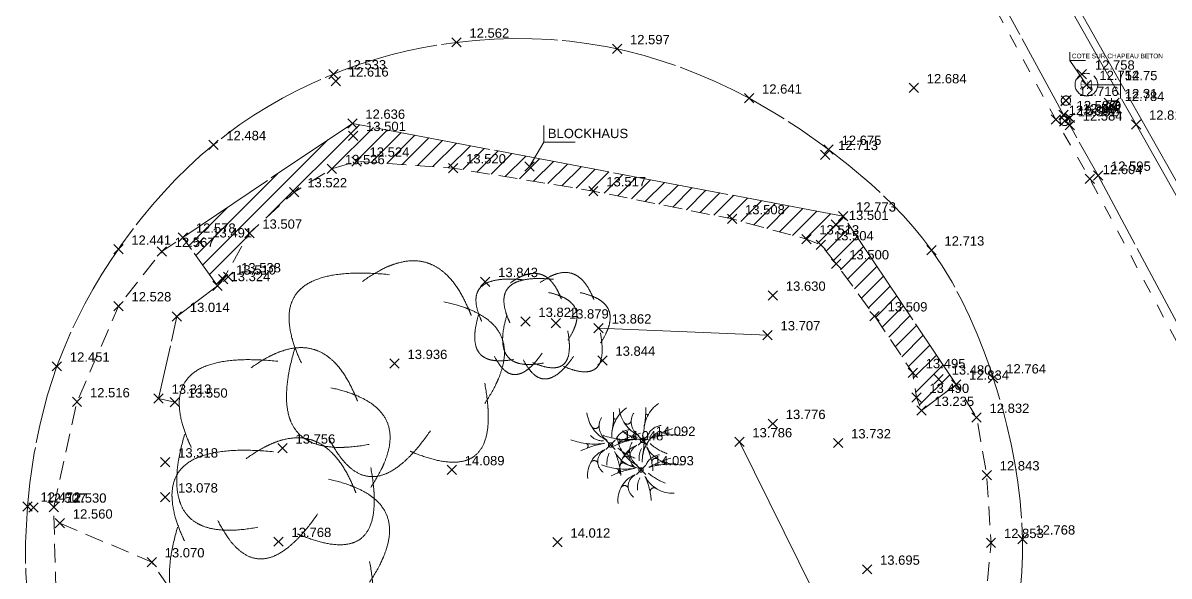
# Model space of a CAD drawing. Header units: metres. Extents: x 1224602 to 1224842, y 7187490 to 7187733.
# Drawn here: x 1224792.39 to 1224816.99, y 7187702.01 to 7187713.89 of the extents above; entities that cross this region are included whole.
import ezdxf
from ezdxf.enums import TextEntityAlignment as Align

# ---------------------------------------------------------------- set-up
doc = ezdxf.new("R2010")
doc.units = ezdxf.units.M
doc.header["$PDMODE"] = 3
doc.header["$PDSIZE"] = 0.1
for name, pattern in [('LL_0822', [2.5, 2.5, 0]), ('LL_0829', [0.6, 0.3, -0.3]), ('RL_1105', [2.5, 2.5, 0]), ('SL_1146', [2.5, 2.5, 0]), ('Socle_Continu', [2.5, 2.5, 0]), ('TL_1182', [0.6, 0.4, -0.2])]:
    doc.linetypes.add(name, pattern=pattern)
for name, color, linetype, lineweight in [('BATIH_SCS', 201, 'Socle_Continu', 13), ('BATIM_SCI', 201, 'Socle_Continu', 13), ('CLOTU_SCS', 212, 'Socle_Continu', 13), ('EAUPO_SCS', 140, 'Socle_Continu', 13), ('ELECT_SCS', 1, 'Socle_Continu', 13), ('JARDI_PSS', 82, 'Socle_Continu', 13), ('JARDI_SCS', 82, 'Socle_Continu', 13), ('SIGTA_SCI', 7, 'Socle_Continu', 13), ('SIGTO_SCI', 255, 'Socle_Continu', 13), ('VOIRI_SCS', 7, 'Socle_Continu', 13)]:
    doc.layers.add(name, color=color, linetype=linetype, lineweight=lineweight)
for name, color, linetype, lineweight, true_color in [('BATIM_SCS', 7, 'Socle_Continu', 13, 0xdf7fff), ('EAUUS_PSI', 7, 'Socle_Continu', 13, 0x7f3f00), ('EAUUS_SCI', 7, 'Socle_Continu', 13, 0x7f3f00), ('EAUUS_SCS', 7, 'Socle_Continu', 13, 0x7f3f00)]:
    doc.layers.add(name, color=color, linetype=linetype, lineweight=lineweight, true_color=true_color)
doc.styles.add('Reseaux', font='arial.ttf')
doc.styles.get("Standard").update_dxf_attribs({"font": 'arial.ttf'})
doc.styles.add('Style_1', font='WINGDNG2.TTF')
doc.linetypes.add('TL_1183', pattern='A,0.5,-0.05,["ù",Style_1,S=0.254,R=180,X=0,Y=0.254],0,["ù",Style_1,S=0.254,R=0,X=-0.1,Y=-0.254]', length=0.55)

# ---------------------------------------------------------------- blocks, each defined once
blk = doc.blocks.new('YP_1521')
at = {"layer": 'SIGTO_SCI', "color": 7, "linetype": 'Socle_Continu'}
blk.add_point((0, 0), dxfattribs=at)
at = {"layer": 'SIGTA_SCI', "linetype": 'Socle_Continu'}
blk.add_attdef('ALT', (0.278, 0.099), '', height=0.2, dxfattribs=at)
at = {"layer": 'SIGTA_SCI', "linetype": 'Socle_Continu', "flags": 9}
blk.add_attdef('CALQUE_ALT', (1.69, -1.18), '', height=0.2, dxfattribs=at)
at = {"layer": 'SIGTO_SCI', "linetype": 'Socle_Continu', "flags": 9}
for tag, p in [('ID', (1.69, 0.105)), ('NATURE', (1.69, -0.216)), ('FAMILLE', (1.69, -0.538)), ('CALQUE', (1.69, -0.859)), ('PCRS', (1.69, -1.823))]:
    blk.add_attdef(tag, p, '', height=0.2, dxfattribs=at)
blk = doc.blocks.new('TP_1203')
at = {"layer": 'JARDI_SCS', "linetype": 'Socle_Continu'}
for points in [[(0.3171, 0.1998, 0.007667), (0.3097, 0.2185, 0.026874), (0.2793, 0.282, 0.047786), (0.2363, 0.3458, 0.023985), (0.2196, 0.3641, 0.040407), (0.1879, 0.391, 0.05708), (0.1498, 0.4122, 0.021505), (0.1343, 0.4178, 0.075257), (0.0789, 0.4262, 0.004647), (0.0754, 0.4262, 0.067031), (0.0113, 0.4161, 0.025669), (-0.025, 0.4032, 0.024468), (-0.0582, 0.3875, 0.036292), (-0.1329, 0.3405)], [(-0.0204, 0.3686, 0.026081), (-0.1467, 0.3752, 0.000498), (-0.1491, 0.3752, 0.000061), (-0.1493, 0.3752, 0.039737), (-0.2542, 0.3668, 0.05935), (-0.3324, 0.3448, 0.002412), (-0.3355, 0.3435, 0.092506), (-0.393, 0.3053, 0.000753), (-0.3933, 0.305, 0.098491), (-0.4244, 0.2585, 0.011844), (-0.4269, 0.2521, 0.083514), (-0.4371, 0.1912, 0.009601), (-0.437, 0.184, 0.062383), (-0.4234, 0.101, 0.027233), (-0.3998, 0.0339, 0.012932), (-0.386, 0.003)], [(0.3734, -0.1657, 0.034341), (0.42, -0.0853, 0.016386), (0.4306, -0.0619, 0.033024), (0.4472, -0.0128, 0.065516), (0.4552, 0.0476, 0.004498), (0.4551, 0.0518, 0.088708), (0.4437, 0.1085, 0.001985), (0.4432, 0.1097, 0.087204), (0.4129, 0.1572, 0.010127), (0.4065, 0.1639, 0.060799), (0.3628, 0.1981, 0.037701), (0.3113, 0.2242, 0.012492), (0.2934, 0.231, 0.034867), (0.2046, 0.2561)], [(-0.4141, 0.0593, 0.030688), (-0.4401, -0.0515, 0.042762), (-0.4476, -0.1391, 0.002681), (-0.4475, -0.1447, 0.068057), (-0.4366, -0.2203, 0.027564), (-0.4302, -0.2384, 0.0661), (-0.4071, -0.2783, 0.02929), (-0.3949, -0.292, 0.071575), (-0.3592, -0.3187, 0.024959), (-0.3395, -0.3281, 0.055555), (-0.2929, -0.3415, 0.042997), (-0.2266, -0.3473, 0.011964), (-0.2081, -0.3468, 0.03671), (-0.1048, -0.3345)], [(0.064, -0.3627, 0.004702), (0.0762, -0.3679, 0.029397), (0.1549, -0.3952, 0.053456), (0.231, -0.4084, 0.017025), (0.2434, -0.4088, 0.067312), (0.292, -0.4022, 0.029038), (0.3048, -0.3978, 0.085197), (0.3382, -0.3767, 0.008842), (0.3415, -0.3736, 0.097758), (0.3694, -0.3319, 0.000163), (0.3695, -0.3318, 0.072483), (0.3857, -0.2677, 0.026786), (0.3883, -0.2187, 0.018833), (0.387, -0.1842, 0.02958), (0.3734, -0.0814)], [(-0.2735, -0.3064, 0.039486), (-0.23, -0.3798, 0.04359), (-0.1978, -0.4182, 0.016585), (-0.1839, -0.4312, 0.081902), (-0.1391, -0.4591, 0.006579), (-0.1351, -0.4607, 0.089308), (-0.0921, -0.4684, 0.016983), (-0.0837, -0.4681, 0.078527), (-0.037, -0.4569, 0.013117), (-0.0296, -0.4536, 0.063228), (0.0271, -0.4171, 0.02257), (0.0606, -0.3865, 0.018838), (0.0864, -0.3587, 0.027877), (0.1484, -0.2782)]]:
    blk.add_lwpolyline(points, format="xyb", dxfattribs=at)
at = {"layer": 'JARDI_SCS', "linetype": 'Socle_Continu', "flags": 9}
for tag, p in [('ID', (0.8891, 0.2461)), ('NATURE', (0.8891, -0.0752)), ('FAMILLE', (0.8891, -0.3964)), ('CALQUE', (0.8891, -0.7177)), ('PCRS', (0.8891, -1.039))]:
    blk.add_attdef(tag, p, '', height=0.2, dxfattribs=at)
blk = doc.blocks.new('CP_0162')
at = {"layer": 'EAUUS_SCS', "linetype": 'Socle_Continu', "const_width": 0.025, "flags": 128}
for points in [[(-0.063, -0.111), (-0.174, -0.111, -0.405328), (-0.241, -0.045), (-0.241, 0.067, -0.999132), (-0.063, 0.067), (-0.063, 0.022), (-0.218, 0.022)], [(0.048, 0.155), (0.048, -0.034, 0.410802), (0.125, -0.111), (0.225, -0.111), (0.225, 0.155)]]:
    blk.add_lwpolyline(points, format="xyb", dxfattribs=at)
at = {"layer": 'EAUUS_SCS', "linetype": 'Socle_Continu'}
blk.add_circle((0, 0), 0.5, dxfattribs=at)
at = {"layer": 'EAUUS_SCS', "linetype": 'Socle_Continu', "flags": 9}
for tag, p in [('ID', (0.918, 0.522)), ('NATURE', (0.918, 0.2)), ('FAMILLE', (0.918, -0.121)), ('CALQUE', (0.918, -0.442)), ('PCRS', (0.918, -0.763))]:
    blk.add_attdef(tag, p, '', height=0.2, dxfattribs=at)
blk = doc.blocks.new('AP_0001')
at = {"layer": 'EAUPO_SCS', "linetype": 'Socle_Continu'}
blk.add_line((0.113, 0.113), (-0.113, -0.113), dxfattribs=at)
blk.add_circle((0, 0), 0.1, dxfattribs=at)
at = {"layer": 'EAUPO_SCS', "linetype": 'Socle_Continu', "flags": 9}
for tag, p in [('ID', (0.809, 0.507)), ('NATURE', (0.809, 0.186)), ('FAMILLE', (0.809, -0.135)), ('CALQUE', (0.809, -0.456)), ('PCRS', (0.809, -0.778))]:
    blk.add_attdef(tag, p, '', height=0.2, dxfattribs=at)
blk = doc.blocks.new('FP_0404')
at = {"layer": 'ELECT_SCS', "linetype": 'Socle_Continu'}
h = blk.add_hatch(color=91, dxfattribs=at)
edge = h.paths.add_edge_path()
edge.add_ellipse((0.264, 0.162), major_axis=(-0.0287, 0.0287), ratio=1, start_angle=-135, end_angle=45, ccw=False)
edge.add_ellipse((0.264, 0.162), major_axis=(-0.0287, 0.0287), ratio=1, start_angle=45, end_angle=225, ccw=False)
h = blk.add_hatch(color=91, dxfattribs=at)
edge = h.paths.add_edge_path()
edge.add_ellipse((0.264, -0.163), major_axis=(-0.0287, 0.0287), ratio=1, start_angle=-135, end_angle=45, ccw=False)
edge.add_ellipse((0.264, -0.163), major_axis=(-0.0287, 0.0287), ratio=1, start_angle=45, end_angle=225, ccw=False)
at = {"layer": 'ELECT_SCS', "color": 193, "linetype": 'Socle_Continu'}
for p, q in [((-0.325, 0.325), (-0.203, 0.203)), ((0, 0.203), (0, 0.325)), ((0.203, 0.203), (0.325, 0.325)), ((-0.203, 0), (-0.325, 0)), ((-0.203, -0.203), (-0.325, -0.325)), ((0, -0.203), (0, -0.325)), ((0.203, 0), (0.325, 0)), ((0.325, -0.325), (0.203, -0.203))]:
    blk.add_line(p, q, dxfattribs=at)
at = {"layer": 'ELECT_SCS', "color": 91, "linetype": 'Socle_Continu', "flags": 128}
blk.add_lwpolyline([(-0.203, -0.203), (0.203, -0.203), (0.203, 0.203), (-0.203, 0.203)], close=True, dxfattribs=at)
at = {"layer": 'ELECT_SCS', "linetype": 'Socle_Continu', "flags": 128}
blk.add_lwpolyline([(-0.119, -0.115), (-0.014, 0.066), (0.015, 0.019), (0.115, 0.117), (0.012, -0.071), (-0.016, -0.017), (-0.119, -0.115)], dxfattribs=at)
at = {"layer": 'ELECT_SCS', "color": 91, "linetype": 'Socle_Continu'}
for points in [[(0.305, 0.162, 0.098491), (0.302, 0.178, 0.098491), (0.293, 0.191, 0.098491), (0.28, 0.2, 0.098491), (0.264, 0.203, 0.098491), (0.249, 0.2, 0.098491), (0.235, 0.191, 0.098491), (0.227, 0.178, 0.098491), (0.223, 0.162, 0.098491)], [(0.223, 0.162, 0.098491), (0.227, 0.147, 0.098491), (0.235, 0.134, 0.098491), (0.249, 0.125, 0.098491), (0.264, 0.122, 0.098491), (0.28, 0.125, 0.098491), (0.293, 0.134, 0.098491), (0.302, 0.147, 0.098491), (0.305, 0.162, 0.098491)], [(0.305, -0.163, 0.081301), (0.347, -0.095, 0.098491), (0.366, 0, 0.098491), (0.347, 0.095, 0.081301), (0.305, 0.162, 0.098491)], [(0.305, -0.163, 0.098491), (0.302, -0.147, 0.098491), (0.293, -0.134, 0.098491), (0.28, -0.125, 0.098491), (0.264, -0.122, 0.098491), (0.249, -0.125, 0.098491), (0.235, -0.134, 0.098491), (0.227, -0.147, 0.098491), (0.223, -0.163, 0.098491)], [(0.223, -0.163, 0.098491), (0.227, -0.178, 0.098491), (0.235, -0.191, 0.098491), (0.249, -0.2, 0.098491), (0.264, -0.203, 0.098491), (0.28, -0.2, 0.098491), (0.293, -0.191, 0.098491), (0.302, -0.178, 0.098491), (0.305, -0.163, 0.098491)]]:
    blk.add_lwpolyline(points, format="xyb", dxfattribs=at)
at = {"layer": 'ELECT_SCS', "linetype": 'Socle_Continu', "flags": 9}
for tag, p in [('ID', (0.868, 0.47)), ('NATURE', (0.868, 0.148)), ('FAMILLE', (0.868, -0.173)), ('CALQUE', (0.868, -0.494)), ('PCRS', (0.868, -0.815))]:
    blk.add_attdef(tag, p, '', height=0.2, dxfattribs=at)
blk = doc.blocks.new('TP_2779')
at = {"layer": 'JARDI_PSS', "linetype": 'Socle_Continu', "extrusion": (0, 0, -1), "flags": 128}
for points in [[(-0.025, 0.165, 0.247838), (-0.34, 0.797)], [(0.086, 0.103, 0.25131), (0.508, 0.689)], [(-0.064, 0.707, 0.064603), (-0.029, 0.294)], [(-0.113, 0.12, 0.255827), (-0.398, 0.325)], [(0.122, 0.036, 0.13192), (0.851, 0.112)], [(0.637, -0.128, 0.079746), (0.149, 0.028)], [(0.523, 0.029, 0.690122), (0.513, -0.072)], [(0.153, 0.089, 0.230233), (0.433, 0.205)], [(-0.172, 0.054, 0.115458), (-0.86, 0.103)], [(-0.083, -0.138, 0.100919), (-0.22, -0.653)], [(0.43, -0.381, 0.592918), (0.275, -0.382)], [(-0.198, -0.478, 0.662456), (-0.326, -0.398)]]:
    blk.add_lwpolyline(points, format="xyb", dxfattribs=at)
at = {"layer": 'JARDI_PSS', "linetype": 'Socle_Continu', "flags": 128}
for points in [[(-0.193, 0.587, 0.422349), (-0.073, 0.099)], [(0.065, 0.588, 0.596812), (0.127, 0.562)], [(-0.401, 0.391, 0.742335), (-0.245, 0.432)], [(0.643, 0.254, 0.050999), (0.167, 0.058)], [(0.509, 0.211, 0.61769), (0.536, 0.12)], [(-0.122, -0.101, 0.339495), (-0.491, -0.719)], [(-0.122, -0.106, 0.565905), (-0.157, -0.586)], [(-0.028, -0.173, 0.132446), (-0.077, -0.435)], [(0.091, -0.146, 0.285538), (0.709, -0.502)], [(0.158, -0.066, 0.093629), (0.527, -0.284)]]:
    blk.add_lwpolyline(points, format="xyb", dxfattribs=at)
at = {"layer": 'JARDI_PSS', "linetype": 'Socle_Continu'}
blk.add_circle((0, 0), 0.0469, dxfattribs=at)
at = {"layer": 'JARDI_PSS', "linetype": 'Socle_Continu', "flags": 9}
for tag, p in [('ID', (1.31, 0.499)), ('NATURE', (1.31, 0.178)), ('FAMILLE', (1.31, -0.143)), ('CALQUE', (1.31, -0.465)), ('PCRS', (1.31, -0.786))]:
    blk.add_attdef(tag, p, '', height=0.2, dxfattribs=at)
blk = doc.blocks.new('*U41')
at = {"layer": 'BATIM_SCI', "linetype": 'Socle_Continu'}
blk.add_line((0.308, 0.521), (0, 0), dxfattribs=at)
at = {"layer": 'BATIM_SCI', "linetype": 'Socle_Continu', "flags": 128}
blk.add_lwpolyline([(0.981, 0.521), (0.308, 0.521), (0.308, 0.878)], dxfattribs=at)
at = {"layer": 'BATIM_SCI', "linetype": 'Socle_Continu'}
blk.add_point((0, 0), dxfattribs=at)
blk.add_attdef('TXT', (0.397, 0.608), '', height=0.2, dxfattribs=at)
at = {"layer": 'BATIM_SCI', "linetype": 'Socle_Continu', "flags": 9}
for tag, p in [('ID', (1.967, 0.144)), ('NATURE', (1.967, -0.177)), ('FAMILLE', (1.967, -0.499)), ('CALQUE', (1.967, -0.82)), ('PCRS', (1.967, -1.141))]:
    blk.add_attdef(tag, p, '', height=0.2, dxfattribs=at)
blk = doc.blocks.new('*U94')
at = {"layer": 'EAUUS_SCI', "linetype": 'Socle_Continu'}
blk.add_line((-0.715, 1.045), (0, 0), dxfattribs=at)
at = {"layer": 'EAUUS_SCI', "linetype": 'Socle_Continu', "flags": 128}
blk.add_lwpolyline([(-0.042, 1.045), (-0.715, 1.045), (-0.715, 1.402)], dxfattribs=at)
at = {"layer": 'EAUUS_SCI', "linetype": 'Socle_Continu'}
blk.add_point((0, 0), dxfattribs=at)
blk.add_attdef('TXT', (-0.627, 1.132), '', height=0.2, dxfattribs=at)
at = {"layer": 'EAUUS_SCI', "linetype": 'Socle_Continu', "flags": 9}
for tag, p in [('NATURE', (1.967, -0.177)), ('ID', (1.967, 0.144)), ('FAMILLE', (1.967, -0.499)), ('CALQUE', (1.967, -0.82)), ('PCRS', (1.967, -1.141))]:
    blk.add_attdef(tag, p, '', height=0.2, dxfattribs=at)
blk = doc.blocks.new('CP_2101')
at = {"layer": 'EAUUS_PSI', "linetype": 'Socle_Continu'}
blk.add_line((0.733, 0), (0, 0), dxfattribs=at)
at = {"layer": 'EAUUS_PSI', "linetype": 'Socle_Continu', "flags": 128}
blk.add_lwpolyline([(0.733, -0.3), (0.733, 0.3)], dxfattribs=at)
at = {"layer": 'EAUUS_PSI', "linetype": 'Socle_Continu'}
blk.add_point((0, 0), dxfattribs=at)
at = {"layer": 'EAUUS_PSI', "linetype": 'Socle_Continu', "style": 'Reseaux', "flags": 9}
for tag, p in [('ID', (2.525, 0.541)), ('NATURE', (2.525, 0.22))]:
    blk.add_attdef(tag, p, '', height=0.2, dxfattribs=at)
at = {"layer": 'EAUUS_PSI', "linetype": 'Socle_Continu'}
for tag, p in [('TAMPON', (0.824, 0.196)), ('RADIER', (0.824, -0.192))]:
    blk.add_attdef(tag, text='', height=0.2, dxfattribs=at).set_placement(p, align=Align.MIDDLE_LEFT)
at = {"layer": 'EAUUS_PSI', "linetype": 'Socle_Continu', "flags": 9}
for tag, p in [('FAMILLE', (2.525, -0.101)), ('CALQUE', (2.525, -0.423))]:
    blk.add_attdef(tag, p, '', height=0.2, dxfattribs=at)

msp = doc.modelspace()

# ---------------------------------------------------------------- hatches: boundary and pattern name
at = {"layer": 'BATIH_SCS', "linetype": 'Socle_Continu'}
h = msp.add_hatch(dxfattribs=at)
h.set_pattern_fill('RL_1107', color=256, pattern_type=2)
h.set_pattern_definition([(45, (-54.5113, -14.81183), (-0.176776695297, 0.176776695297), [])])
h.paths.add_polyline_path([(1224799.463, 7187711.731), (1224795.828, 7187709.285), (1224796.571, 7187708.246), (1224796.691, 7187708.388), (1224797.253, 7187709.373), (1224798.218, 7187710.259), (1224799.026, 7187710.757), (1224799.554, 7187710.917), (1224801.626, 7187710.773), (1224804.634, 7187710.28), (1224807.611, 7187709.68), (1224809.205, 7187709.249), (1224809.519, 7187709.122), (1224809.847, 7187708.714), (1224810.67, 7187707.595), (1224811.487, 7187706.378), (1224811.566, 7187705.846), (1224811.673, 7187705.567), (1224812.42, 7187706.13), (1224809.995, 7187709.74)])

# ---------------------------------------------------------------- linework, layer by layer
at = {"layer": 'BATIM_SCS', "linetype": 'RL_1105', "flags": 128}
msp.add_lwpolyline([(1224811.673, 7187705.567), (1224812.42, 7187706.13), (1224809.995, 7187709.74), (1224799.463, 7187711.731), (1224795.828, 7187709.285), (1224796.571, 7187708.246), (1224795.698, 7187707.585), (1224795.306, 7187705.829), (1224795.655, 7187705.746)], dxfattribs=at)
at = {"layer": 'CLOTU_SCS', "linetype": 'SL_1146', "flags": 128}
for points in [[(1224814.69, 7187714.525), (1224816.279, 7187711.711), (1224818.719, 7187707.402), (1224818.723, 7187707.395)], [(1224814.823, 7187714.596), (1224816.409, 7187711.785), (1224818.853, 7187707.469)]]:
    msp.add_lwpolyline(points, dxfattribs=at)
at = {"layer": 'JARDI_SCS', "linetype": 'TL_1182', "flags": 128}
for points in [[(1224796.571, 7187708.246), (1224796.691, 7187708.388), (1224797.253, 7187709.373), (1224798.218, 7187710.259), (1224799.026, 7187710.757), (1224799.554, 7187710.917), (1224801.626, 7187710.773), (1224804.634, 7187710.28), (1224807.611, 7187709.68), (1224809.205, 7187709.249), (1224809.519, 7187709.122), (1224809.847, 7187708.714), (1224810.67, 7187707.595), (1224811.487, 7187706.378), (1224811.566, 7187705.846), (1224811.673, 7187705.567), (1224812.42, 7187706.13), (1224812.858, 7187705.419), (1224813.076, 7187704.183), (1224813.167, 7187702.731), (1224813.069, 7187701.643), (1224812.726, 7187700.274), (1224812.056, 7187698.504), (1224811.717, 7187697.805), (1224810.512, 7187696.301), (1224809.62, 7187696.73), (1224808.489, 7187695.777), (1224807.18, 7187694.926), (1224806.698, 7187694.776), (1224806.115, 7187694.709), (1224804.506, 7187694.988), (1224800.642, 7187696.026), (1224798.931, 7187696.499), (1224797.693, 7187696.712), (1224797.088, 7187696.906), (1224796.743, 7187697.143), (1224796.36, 7187697.523), (1224795.826, 7187698.439), (1224795.603, 7187699.127), (1224795.629, 7187699.152)], [(1224793.94, 7187699.494), (1224793.524, 7187700.094), (1224793.105, 7187701.551), (1224793.055, 7187703.491), (1224793.555, 7187705.752), (1224794.446, 7187707.811), (1224795.374, 7187708.979), (1224795.828, 7187709.285)], [(1224793.188, 7187703.149), (1224795.158, 7187702.316), (1224796.597, 7187700.194)]]:
    msp.add_lwpolyline(points, dxfattribs=at)
at = {"layer": 'JARDI_SCS', "linetype": 'TL_1183', "ltscale": 2.5, "flags": 128}
msp.add_lwpolyline([(1224808.373, 7187707.189), (1224804.748, 7187707.337)], dxfattribs=at)
at = {"layer": 'JARDI_SCS', "linetype": 'TL_1183', "ltscale": 2.2, "flags": 128}
msp.add_lwpolyline([(1224807.768, 7187704.893), (1224809.365, 7187701.668)], dxfattribs=at)
at = {"layer": 'VOIRI_SCS', "linetype": 'LL_0822', "flags": 128}
msp.add_lwpolyline([(1224805.222, 7187731.621), (1224805.063, 7187731.583), (1224804.749, 7187731.37), (1224804.548, 7187731.034), (1224804.522, 7187730.65), (1224804.639, 7187730.256), (1224807.62, 7187724.858), (1224810.078, 7187720.409), (1224810.585, 7187719.509), (1224812.046, 7187716.85), (1224812.53, 7187715.948), (1224814.725, 7187711.915, -0.284393), (1224814.86, 7187711.85, -0.301023), (1224814.857, 7187711.694), (1224815.463, 7187710.615), (1224817.361, 7187707.071), (1224817.845, 7187706.176), (1224818.33, 7187705.272), (1224818.833, 7187704.4), (1224819.363, 7187703.549, 0.034989), (1224820.645, 7187701.876, 0.044341), (1224822.584, 7187700.041, 0.050067), (1224825.155, 7187698.396, 0.037228), (1224827.957, 7187697.228)], format="xyb", dxfattribs=at)
at = {"layer": 'VOIRI_SCS', "linetype": 'LL_0829', "flags": 128}
msp.add_lwpolyline([(1224810.078, 7187720.409), (1224809.916, 7187720.294), (1224810.271, 7187719.642), (1224810.479, 7187719.318), (1224812.352, 7187715.88), (1224814.556, 7187711.813), (1224815.286, 7187710.544), (1224817.196, 7187706.963), (1224818.183, 7187705.192), (1224818.676, 7187704.292), (1224819.213, 7187703.431, 0.036406), (1224820.484, 7187701.762, 0.047049), (1224822.46, 7187699.909, 0.04323), (1224825.063, 7187698.229, 0.047398), (1224827.892, 7187697.06)], format="xyb", dxfattribs=at)
at = {"layer": 'VOIRI_SCS', "linetype": 'LL_0822', "flags": 128}
msp.add_lwpolyline([(1224808.053, 7187693.228), (1224807.624, 7187692.97), (1224807.123, 7187692.705), (1224804.013, 7187693.334), (1224796.175, 7187694.975), (1224795.836, 7187695.072), (1224795.61, 7187695.209), (1224795.247, 7187695.534), (1224794.878, 7187695.973), (1224794.293, 7187696.774), (1224794.02, 7187697.185), (1224793.77, 7187697.609), (1224793.543, 7187698.06), (1224793.344, 7187698.525), (1224793.165, 7187699), (1224793.002, 7187699.482), (1224792.994, 7187699.507), (1224792.849, 7187699.968), (1224792.713, 7187700.457), (1224792.6, 7187700.951), (1224792.516, 7187701.448), (1224792.481, 7187701.766), (1224792.459, 7187702.086), (1224792.45, 7187702.407), (1224792.451, 7187702.729), (1224792.483, 7187703.373), (1224792.495, 7187703.511), (1224792.546, 7187704.016), (1224792.639, 7187704.654), (1224792.764, 7187705.285), (1224792.925, 7187705.907), (1224793.02, 7187706.214), (1224793.124, 7187706.517), (1224793.255, 7187706.86), (1224793.399, 7187707.197), (1224793.556, 7187707.529), (1224793.724, 7187707.857), (1224793.902, 7187708.178), (1224794.091, 7187708.494), (1224794.29, 7187708.805), (1224794.442, 7187709.029), (1224794.498, 7187709.109), (1224794.715, 7187709.408), (1224794.94, 7187709.699), (1224795.174, 7187709.983), (1224795.417, 7187710.259), (1224795.67, 7187710.527), (1224795.931, 7187710.785), (1224796.201, 7187711.034), (1224796.481, 7187711.272), (1224796.762, 7187711.494), (1224797.052, 7187711.705), (1224797.349, 7187711.906), (1224797.654, 7187712.096), (1224797.965, 7187712.274), (1224798.282, 7187712.441), (1224798.606, 7187712.597), (1224798.934, 7187712.742), (1224799.056, 7187712.792), (1224799.267, 7187712.874), (1224799.604, 7187712.995), (1224799.946, 7187713.104), (1224800.29, 7187713.201), (1224800.638, 7187713.287), (1224800.989, 7187713.36), (1224801.342, 7187713.422), (1224801.697, 7187713.472), (1224802.101, 7187713.515), (1224802.507, 7187713.542), (1224802.913, 7187713.554), (1224803.32, 7187713.55), (1224803.726, 7187713.531), (1224804.131, 7187713.495), (1224804.534, 7187713.443), (1224804.935, 7187713.375), (1224805.142, 7187713.332), (1224805.332, 7187713.289), (1224805.725, 7187713.188), (1224806.114, 7187713.071), (1224806.498, 7187712.938), (1224806.876, 7187712.791), (1224807.249, 7187712.631), (1224807.616, 7187712.457), (1224807.976, 7187712.271), (1224808.531, 7187711.953), (1224809.07, 7187711.607), (1224809.594, 7187711.237), (1224809.683, 7187711.171), (1224810.104, 7187710.844), (1224810.596, 7187710.427), (1224811.063, 7187709.984), (1224811.284, 7187709.752), (1224811.497, 7187709.512), (1224811.7, 7187709.265), (1224811.891, 7187709.01), (1224812.121, 7187708.671), (1224812.332, 7187708.321), (1224812.527, 7187707.959), (1224812.706, 7187707.588), (1224812.87, 7187707.21), (1224813.021, 7187706.825), (1224813.16, 7187706.434), (1224813.216, 7187706.264), (1224813.287, 7187706.041), (1224813.404, 7187705.644), (1224813.509, 7187705.244), (1224813.601, 7187704.843), (1224813.679, 7187704.439), (1224813.743, 7187704.033), (1224813.792, 7187703.625), (1224813.825, 7187703.216), (1224813.841, 7187702.806), (1224813.841, 7187702.455), (1224813.828, 7187702.103), (1224813.803, 7187701.752), (1224813.764, 7187701.402), (1224813.712, 7187701.053), (1224813.647, 7187700.707), (1224813.57, 7187700.364), (1224813.536, 7187700.233), (1224813.479, 7187700.024), (1224813.376, 7187699.688), (1224813.26, 7187699.356), (1224813.133, 7187699.028), (1224812.996, 7187698.705), (1224812.848, 7187698.385), (1224812.69, 7187698.07), (1224812.348, 7187697.453), (1224812.01, 7187696.913), (1224811.647, 7187696.391), (1224811.256, 7187695.89), (1224810.837, 7187695.414), (1224810.617, 7187695.186), (1224810.483, 7187695.053), (1224810.39, 7187694.964), (1224809.916, 7187694.544), (1224809.419, 7187694.15), (1224808.903, 7187693.781)], close=True, dxfattribs=at)

# ---------------------------------------------------------------- block references
at = {"layer": 'BATIM_SCI', "linetype": 'Socle_Continu'}
msp.add_blockref('*U41', (1224803.261, 7187710.808), dxfattribs=at).add_auto_attribs({'TXT': 'BLOCKHAUS'})
at = {"layer": 'EAUPO_SCS', "linetype": 'Socle_Continu'}
for p in [(1224814.775, 7187712.221), (1224814.75, 7187711.784)]:
    msp.add_blockref('AP_0001', p, dxfattribs=at)
at = {"layer": 'EAUUS_PSI', "linetype": 'Socle_Continu'}
msp.add_blockref('CP_2101', (1224815.215, 7187712.563), dxfattribs=at).add_auto_attribs({'TAMPON': '12.75', 'RADIER': '12.31'})
at = {"layer": 'EAUUS_SCI', "linetype": 'Socle_Continu', "xscale": 0.5, "yscale": 0.5, "zscale": 0.5}
msp.add_blockref('*U94', (1224815.215, 7187712.563), dxfattribs=at).add_auto_attribs({'TXT': 'COTE SUR CHAPEAU BETON'})
at = {"layer": 'EAUUS_SCS', "linetype": 'Socle_Continu', "xscale": 0.487344722418718, "yscale": 0.487344722418718}
msp.add_blockref('CP_0162', (1224815.215, 7187712.563), dxfattribs=at)
at = {"layer": 'ELECT_SCS', "linetype": 'Socle_Continu', "xscale": 0.5, "yscale": 0.5}
msp.add_blockref('FP_0404', (1224815.755, 7187712.114), dxfattribs=at)
at = {"layer": 'JARDI_PSS', "linetype": 'Socle_Continu'}
for p in [(1224805.004, 7187704.829), (1224805.693, 7187704.925), (1224805.657, 7187704.293)]:
    msp.add_blockref('TP_2779', p, dxfattribs=at)
at = {"layer": 'JARDI_SCS', "linetype": 'Socle_Continu'}
for p, xscale, yscale in [((1224800.369, 7187706.575), 5.180480354163229, 5.180480354163229), ((1224803.177, 7187707.478), 2.429961733010273, 2.429961733010273), ((1224803.832, 7187707.443), 2.555950755417034, 2.555950755417034), ((1224797.965, 7187704.758), 5.070034586009923, 5.070034586009923), ((1224797.88, 7187702.753), 5.231999285677386, 5.231999285677386)]:
    msp.add_blockref('TP_1203', p, dxfattribs=dict(at, xscale=xscale, yscale=yscale))
at = {"layer": 'SIGTO_SCI', "linetype": 'Socle_Continu'}
ref = msp.add_blockref('YP_1521', (1224801.697, 7187713.472), dxfattribs=at)
ref.add_attrib('ALT', '12.562', (1224801.975, 7187713.571), dxfattribs={"layer": 'SIGTA_SCI', "linetype": 'Socle_Continu', "height": 0.2})
ref = msp.add_blockref('YP_1521', (1224805.142, 7187713.332), dxfattribs=at)
ref.add_attrib('ALT', '12.597', (1224805.42, 7187713.431), dxfattribs={"layer": 'SIGTA_SCI', "linetype": 'Socle_Continu', "height": 0.2})
ref = msp.add_blockref('YP_1521', (1224799.056, 7187712.792), dxfattribs=at)
ref.add_attrib('ALT', '12.533', (1224799.334, 7187712.891), dxfattribs={"layer": 'SIGTA_SCI', "linetype": 'Socle_Continu', "height": 0.2})
ref = msp.add_blockref('YP_1521', (1224815.119, 7187712.786), dxfattribs=at)
ref.add_attrib('ALT', '12.758', (1224815.396, 7187712.885), dxfattribs={"layer": 'SIGTA_SCI', "linetype": 'Socle_Continu', "height": 0.2})
ref = msp.add_blockref('YP_1521', (1224799.109, 7187712.64), dxfattribs=at)
ref.add_attrib('ALT', '12.616', (1224799.387, 7187712.738), dxfattribs={"layer": 'SIGTA_SCI', "linetype": 'Socle_Continu', "height": 0.2})
ref = msp.add_blockref('YP_1521', (1224811.51, 7187712.493), dxfattribs=at)
ref.add_attrib('ALT', '12.684', (1224811.788, 7187712.592), dxfattribs={"layer": 'SIGTA_SCI', "linetype": 'Socle_Continu', "height": 0.2})
ref = msp.add_blockref('YP_1521', (1224815.215, 7187712.563), dxfattribs=at)
ref.add_attrib('ALT', '12.754', (1224815.493, 7187712.661), dxfattribs={"layer": 'SIGTA_SCI', "linetype": 'Socle_Continu', "height": 0.2})
ref = msp.add_blockref('YP_1521', (1224807.976, 7187712.271), dxfattribs=at)
ref.add_attrib('ALT', '12.641', (1224808.254, 7187712.37), dxfattribs={"layer": 'SIGTA_SCI', "linetype": 'Socle_Continu', "height": 0.2})
ref = msp.add_blockref('YP_1521', (1224814.775, 7187712.221), dxfattribs=at)
ref.add_attrib('ALT', '12.716', (1224815.053, 7187712.32), dxfattribs={"layer": 'SIGTA_SCI', "linetype": 'Socle_Continu', "height": 0.2})
ref = msp.add_blockref('YP_1521', (1224815.755, 7187712.114), dxfattribs=at)
ref.add_attrib('ALT', '12.784', (1224816.033, 7187712.213), dxfattribs={"layer": 'SIGTA_SCI', "linetype": 'Socle_Continu', "height": 0.2})
ref = msp.add_blockref('YP_1521', (1224799.463, 7187711.731), dxfattribs=at)
ref.add_attrib('ALT', '12.636', (1224799.741, 7187711.83), dxfattribs={"layer": 'SIGTA_SCI', "linetype": 'Socle_Continu', "height": 0.2})
ref = msp.add_blockref('YP_1521', (1224814.556, 7187711.813), dxfattribs=at)
ref.add_attrib('ALT', '12.586', (1224814.834, 7187711.912), dxfattribs={"layer": 'SIGTA_SCI', "linetype": 'Socle_Continu', "height": 0.2})
ref = msp.add_blockref('YP_1521', (1224814.725, 7187711.915), dxfattribs=at)
ref.add_attrib('ALT', '12.580', (1224815.003, 7187712.014), dxfattribs={"layer": 'SIGTA_SCI', "linetype": 'Socle_Continu', "height": 0.2})
ref = msp.add_blockref('YP_1521', (1224814.75, 7187711.784), dxfattribs=at)
ref.add_attrib('ALT', '12.592', (1224815.028, 7187711.883), dxfattribs={"layer": 'SIGTA_SCI', "linetype": 'Socle_Continu', "height": 0.2})
ref = msp.add_blockref('YP_1521', (1224814.857, 7187711.694), dxfattribs=at)
ref.add_attrib('ALT', '12.584', (1224815.135, 7187711.792), dxfattribs={"layer": 'SIGTA_SCI', "linetype": 'Socle_Continu', "height": 0.2})
ref = msp.add_blockref('YP_1521', (1224814.86, 7187711.85), dxfattribs=at)
ref.add_attrib('ALT', '12.591', (1224815.137, 7187711.949), dxfattribs={"layer": 'SIGTA_SCI', "linetype": 'Socle_Continu', "height": 0.2})
ref = msp.add_blockref('YP_1521', (1224816.279, 7187711.711), dxfattribs=at)
ref.add_attrib('ALT', '12.810', (1224816.557, 7187711.81), dxfattribs={"layer": 'SIGTA_SCI', "linetype": 'Socle_Continu', "height": 0.2})
ref = msp.add_blockref('YP_1521', (1224799.479, 7187711.468), dxfattribs=at)
ref.add_attrib('ALT', '13.501', (1224799.757, 7187711.567), dxfattribs={"layer": 'SIGTA_SCI', "linetype": 'Socle_Continu', "height": 0.2})
ref = msp.add_blockref('YP_1521', (1224796.481, 7187711.272), dxfattribs=at)
ref.add_attrib('ALT', '12.484', (1224796.759, 7187711.371), dxfattribs={"layer": 'SIGTA_SCI', "linetype": 'Socle_Continu', "height": 0.2})
ref = msp.add_blockref('YP_1521', (1224809.609, 7187711.06), dxfattribs=at)
ref.add_attrib('ALT', '12.713', (1224809.887, 7187711.159), dxfattribs={"layer": 'SIGTA_SCI', "linetype": 'Socle_Continu', "height": 0.2})
ref = msp.add_blockref('YP_1521', (1224809.683, 7187711.171), dxfattribs=at)
ref.add_attrib('ALT', '12.675', (1224809.961, 7187711.27), dxfattribs={"layer": 'SIGTA_SCI', "linetype": 'Socle_Continu', "height": 0.2})
ref = msp.add_blockref('YP_1521', (1224799.026, 7187710.757), dxfattribs=at)
ref.add_attrib('ALT', '13.536', (1224799.304, 7187710.856), dxfattribs={"layer": 'SIGTA_SCI', "linetype": 'Socle_Continu', "height": 0.2})
ref = msp.add_blockref('YP_1521', (1224799.554, 7187710.917), dxfattribs=at)
ref.add_attrib('ALT', '13.524', (1224799.832, 7187711.016), dxfattribs={"layer": 'SIGTA_SCI', "linetype": 'Socle_Continu', "height": 0.2})
ref = msp.add_blockref('YP_1521', (1224801.626, 7187710.773), dxfattribs=at)
ref.add_attrib('ALT', '13.520', (1224801.904, 7187710.872), dxfattribs={"layer": 'SIGTA_SCI', "linetype": 'Socle_Continu', "height": 0.2})
ref = msp.add_blockref('YP_1521', (1224815.286, 7187710.544), dxfattribs=at)
ref.add_attrib('ALT', '12.604', (1224815.563, 7187710.642), dxfattribs={"layer": 'SIGTA_SCI', "linetype": 'Socle_Continu', "height": 0.2})
ref = msp.add_blockref('YP_1521', (1224815.463, 7187710.615), dxfattribs=at)
ref.add_attrib('ALT', '12.595', (1224815.741, 7187710.714), dxfattribs={"layer": 'SIGTA_SCI', "linetype": 'Socle_Continu', "height": 0.2})
ref = msp.add_blockref('YP_1521', (1224798.218, 7187710.259), dxfattribs=at)
ref.add_attrib('ALT', '13.522', (1224798.496, 7187710.358), dxfattribs={"layer": 'SIGTA_SCI', "linetype": 'Socle_Continu', "height": 0.2})
ref = msp.add_blockref('YP_1521', (1224804.634, 7187710.28), dxfattribs=at)
ref.add_attrib('ALT', '13.517', (1224804.912, 7187710.379), dxfattribs={"layer": 'SIGTA_SCI', "linetype": 'Socle_Continu', "height": 0.2})
ref = msp.add_blockref('YP_1521', (1224809.995, 7187709.74), dxfattribs=at)
ref.add_attrib('ALT', '12.773', (1224810.273, 7187709.839), dxfattribs={"layer": 'SIGTA_SCI', "linetype": 'Socle_Continu', "height": 0.2})
ref = msp.add_blockref('YP_1521', (1224807.611, 7187709.68), dxfattribs=at)
ref.add_attrib('ALT', '13.508', (1224807.889, 7187709.779), dxfattribs={"layer": 'SIGTA_SCI', "linetype": 'Socle_Continu', "height": 0.2})
ref = msp.add_blockref('YP_1521', (1224809.837, 7187709.559), dxfattribs=at)
ref.add_attrib('ALT', '13.501', (1224810.115, 7187709.658), dxfattribs={"layer": 'SIGTA_SCI', "linetype": 'Socle_Continu', "height": 0.2})
ref = msp.add_blockref('YP_1521', (1224795.828, 7187709.285), dxfattribs=at)
ref.add_attrib('ALT', '12.578', (1224796.105, 7187709.384), dxfattribs={"layer": 'SIGTA_SCI', "linetype": 'Socle_Continu', "height": 0.2})
ref = msp.add_blockref('YP_1521', (1224797.253, 7187709.373), dxfattribs=at)
ref.add_attrib('ALT', '13.507', (1224797.531, 7187709.471), dxfattribs={"layer": 'SIGTA_SCI', "linetype": 'Socle_Continu', "height": 0.2})
ref = msp.add_blockref('YP_1521', (1224809.205, 7187709.249), dxfattribs=at)
ref.add_attrib('ALT', '13.513', (1224809.483, 7187709.347), dxfattribs={"layer": 'SIGTA_SCI', "linetype": 'Socle_Continu', "height": 0.2})
ref = msp.add_blockref('YP_1521', (1224794.442, 7187709.029), dxfattribs=at)
ref.add_attrib('ALT', '12.441', (1224794.72, 7187709.127), dxfattribs={"layer": 'SIGTA_SCI', "linetype": 'Socle_Continu', "height": 0.2})
ref = msp.add_blockref('YP_1521', (1224796.18, 7187709.184), dxfattribs=at)
ref.add_attrib('ALT', '13.491', (1224796.458, 7187709.283), dxfattribs={"layer": 'SIGTA_SCI', "linetype": 'Socle_Continu', "height": 0.2})
ref = msp.add_blockref('YP_1521', (1224809.519, 7187709.122), dxfattribs=at)
ref.add_attrib('ALT', '13.504', (1224809.797, 7187709.221), dxfattribs={"layer": 'SIGTA_SCI', "linetype": 'Socle_Continu', "height": 0.2})
ref = msp.add_blockref('YP_1521', (1224811.891, 7187709.01), dxfattribs=at)
ref.add_attrib('ALT', '12.713', (1224812.169, 7187709.109), dxfattribs={"layer": 'SIGTA_SCI', "linetype": 'Socle_Continu', "height": 0.2})
ref = msp.add_blockref('YP_1521', (1224795.374, 7187708.979), dxfattribs=at)
ref.add_attrib('ALT', '12.567', (1224795.651, 7187709.078), dxfattribs={"layer": 'SIGTA_SCI', "linetype": 'Socle_Continu', "height": 0.2})
ref = msp.add_blockref('YP_1521', (1224809.847, 7187708.714), dxfattribs=at)
ref.add_attrib('ALT', '13.500', (1224810.125, 7187708.812), dxfattribs={"layer": 'SIGTA_SCI', "linetype": 'Socle_Continu', "height": 0.2})
ref = msp.add_blockref('YP_1521', (1224796.691, 7187708.388), dxfattribs=at)
ref.add_attrib('ALT', '13.510', (1224796.969, 7187708.487), dxfattribs={"layer": 'SIGTA_SCI', "linetype": 'Socle_Continu', "height": 0.2})
ref = msp.add_blockref('YP_1521', (1224796.798, 7187708.436), dxfattribs=at)
ref.add_attrib('ALT', '13.538', (1224797.076, 7187708.534), dxfattribs={"layer": 'SIGTA_SCI', "linetype": 'Socle_Continu', "height": 0.2})
ref = msp.add_blockref('YP_1521', (1224802.314, 7187708.333), dxfattribs=at)
ref.add_attrib('ALT', '13.843', (1224802.592, 7187708.432), dxfattribs={"layer": 'SIGTA_SCI', "linetype": 'Socle_Continu', "height": 0.2})
ref = msp.add_blockref('YP_1521', (1224796.571, 7187708.246), dxfattribs=at)
ref.add_attrib('ALT', '13.324', (1224796.849, 7187708.345), dxfattribs={"layer": 'SIGTA_SCI', "linetype": 'Socle_Continu', "height": 0.2})
ref = msp.add_blockref('YP_1521', (1224808.487, 7187708.039), dxfattribs=at)
ref.add_attrib('ALT', '13.630', (1224808.765, 7187708.138), dxfattribs={"layer": 'SIGTA_SCI', "linetype": 'Socle_Continu', "height": 0.2})
ref = msp.add_blockref('YP_1521', (1224794.446, 7187707.811), dxfattribs=at)
ref.add_attrib('ALT', '12.528', (1224794.724, 7187707.91), dxfattribs={"layer": 'SIGTA_SCI', "linetype": 'Socle_Continu', "height": 0.2})
ref = msp.add_blockref('YP_1521', (1224795.698, 7187707.585), dxfattribs=at)
ref.add_attrib('ALT', '13.014', (1224795.976, 7187707.683), dxfattribs={"layer": 'SIGTA_SCI', "linetype": 'Socle_Continu', "height": 0.2})
ref = msp.add_blockref('YP_1521', (1224810.67, 7187707.595), dxfattribs=at)
ref.add_attrib('ALT', '13.509', (1224810.948, 7187707.694), dxfattribs={"layer": 'SIGTA_SCI', "linetype": 'Socle_Continu', "height": 0.2})
ref = msp.add_blockref('YP_1521', (1224803.177, 7187707.478), dxfattribs=at)
ref.add_attrib('ALT', '13.822', (1224803.455, 7187707.577), dxfattribs={"layer": 'SIGTA_SCI', "linetype": 'Socle_Continu', "height": 0.2})
ref = msp.add_blockref('YP_1521', (1224803.832, 7187707.443), dxfattribs=at)
ref.add_attrib('ALT', '13.879', (1224804.11, 7187707.542), dxfattribs={"layer": 'SIGTA_SCI', "linetype": 'Socle_Continu', "height": 0.2})
ref = msp.add_blockref('YP_1521', (1224804.748, 7187707.337), dxfattribs=at)
ref.add_attrib('ALT', '13.862', (1224805.026, 7187707.435), dxfattribs={"layer": 'SIGTA_SCI', "linetype": 'Socle_Continu', "height": 0.2})
ref = msp.add_blockref('YP_1521', (1224808.373, 7187707.189), dxfattribs=at)
ref.add_attrib('ALT', '13.707', (1224808.651, 7187707.288), dxfattribs={"layer": 'SIGTA_SCI', "linetype": 'Socle_Continu', "height": 0.2})
ref = msp.add_blockref('YP_1521', (1224800.369, 7187706.575), dxfattribs=at)
ref.add_attrib('ALT', '13.936', (1224800.647, 7187706.673), dxfattribs={"layer": 'SIGTA_SCI', "linetype": 'Socle_Continu', "height": 0.2})
ref = msp.add_blockref('YP_1521', (1224804.83, 7187706.644), dxfattribs=at)
ref.add_attrib('ALT', '13.844', (1224805.108, 7187706.743), dxfattribs={"layer": 'SIGTA_SCI', "linetype": 'Socle_Continu', "height": 0.2})
ref = msp.add_blockref('YP_1521', (1224793.124, 7187706.517), dxfattribs=at)
ref.add_attrib('ALT', '12.451', (1224793.402, 7187706.616), dxfattribs={"layer": 'SIGTA_SCI', "linetype": 'Socle_Continu', "height": 0.2})
ref = msp.add_blockref('YP_1521', (1224811.487, 7187706.378), dxfattribs=at)
ref.add_attrib('ALT', '13.495', (1224811.765, 7187706.477), dxfattribs={"layer": 'SIGTA_SCI', "linetype": 'Socle_Continu', "height": 0.2})
ref = msp.add_blockref('YP_1521', (1224812.044, 7187706.24), dxfattribs=at)
ref.add_attrib('ALT', '13.480', (1224812.322, 7187706.339), dxfattribs={"layer": 'SIGTA_SCI', "linetype": 'Socle_Continu', "height": 0.2})
ref = msp.add_blockref('YP_1521', (1224812.42, 7187706.13), dxfattribs=at)
ref.add_attrib('ALT', '12.834', (1224812.698, 7187706.228), dxfattribs={"layer": 'SIGTA_SCI', "linetype": 'Socle_Continu', "height": 0.2})
ref = msp.add_blockref('YP_1521', (1224813.216, 7187706.264), dxfattribs=at)
ref.add_attrib('ALT', '12.764', (1224813.494, 7187706.363), dxfattribs={"layer": 'SIGTA_SCI', "linetype": 'Socle_Continu', "height": 0.2})
ref = msp.add_blockref('YP_1521', (1224795.306, 7187705.829), dxfattribs=at)
ref.add_attrib('ALT', '13.313', (1224795.584, 7187705.927), dxfattribs={"layer": 'SIGTA_SCI', "linetype": 'Socle_Continu', "height": 0.2})
ref = msp.add_blockref('YP_1521', (1224811.566, 7187705.846), dxfattribs=at)
ref.add_attrib('ALT', '13.490', (1224811.844, 7187705.945), dxfattribs={"layer": 'SIGTA_SCI', "linetype": 'Socle_Continu', "height": 0.2})
ref = msp.add_blockref('YP_1521', (1224793.555, 7187705.752), dxfattribs=at)
ref.add_attrib('ALT', '12.516', (1224793.833, 7187705.851), dxfattribs={"layer": 'SIGTA_SCI', "linetype": 'Socle_Continu', "height": 0.2})
ref = msp.add_blockref('YP_1521', (1224795.655, 7187705.746), dxfattribs=at)
ref.add_attrib('ALT', '13.550', (1224795.933, 7187705.845), dxfattribs={"layer": 'SIGTA_SCI', "linetype": 'Socle_Continu', "height": 0.2})
ref = msp.add_blockref('YP_1521', (1224811.673, 7187705.567), dxfattribs=at)
ref.add_attrib('ALT', '13.235', (1224811.951, 7187705.666), dxfattribs={"layer": 'SIGTA_SCI', "linetype": 'Socle_Continu', "height": 0.2})
ref = msp.add_blockref('YP_1521', (1224812.858, 7187705.419), dxfattribs=at)
ref.add_attrib('ALT', '12.832', (1224813.136, 7187705.517), dxfattribs={"layer": 'SIGTA_SCI', "linetype": 'Socle_Continu', "height": 0.2})
ref = msp.add_blockref('YP_1521', (1224808.485, 7187705.286), dxfattribs=at)
ref.add_attrib('ALT', '13.776', (1224808.763, 7187705.385), dxfattribs={"layer": 'SIGTA_SCI', "linetype": 'Socle_Continu', "height": 0.2})
ref = msp.add_blockref('YP_1521', (1224805.004, 7187704.829), dxfattribs=at)
ref.add_attrib('ALT', '14.048', (1224805.282, 7187704.928), dxfattribs={"layer": 'SIGTA_SCI', "linetype": 'Socle_Continu', "height": 0.2})
ref = msp.add_blockref('YP_1521', (1224805.693, 7187704.925), dxfattribs=at)
ref.add_attrib('ALT', '14.092', (1224805.971, 7187705.024), dxfattribs={"layer": 'SIGTA_SCI', "linetype": 'Socle_Continu', "height": 0.2})
ref = msp.add_blockref('YP_1521', (1224807.768, 7187704.893), dxfattribs=at)
ref.add_attrib('ALT', '13.786', (1224808.046, 7187704.992), dxfattribs={"layer": 'SIGTA_SCI', "linetype": 'Socle_Continu', "height": 0.2})
ref = msp.add_blockref('YP_1521', (1224809.887, 7187704.871), dxfattribs=at)
ref.add_attrib('ALT', '13.732', (1224810.165, 7187704.969), dxfattribs={"layer": 'SIGTA_SCI', "linetype": 'Socle_Continu', "height": 0.2})
ref = msp.add_blockref('YP_1521', (1224797.965, 7187704.758), dxfattribs=at)
ref.add_attrib('ALT', '13.756', (1224798.243, 7187704.857), dxfattribs={"layer": 'SIGTA_SCI', "linetype": 'Socle_Continu', "height": 0.2})
ref = msp.add_blockref('YP_1521', (1224795.448, 7187704.46), dxfattribs=at)
ref.add_attrib('ALT', '13.318', (1224795.726, 7187704.559), dxfattribs={"layer": 'SIGTA_SCI', "linetype": 'Socle_Continu', "height": 0.2})
ref = msp.add_blockref('YP_1521', (1224801.596, 7187704.293), dxfattribs=at)
ref.add_attrib('ALT', '14.089', (1224801.874, 7187704.392), dxfattribs={"layer": 'SIGTA_SCI', "linetype": 'Socle_Continu', "height": 0.2})
ref = msp.add_blockref('YP_1521', (1224805.657, 7187704.293), dxfattribs=at)
ref.add_attrib('ALT', '14.093', (1224805.935, 7187704.392), dxfattribs={"layer": 'SIGTA_SCI', "linetype": 'Socle_Continu', "height": 0.2})
ref = msp.add_blockref('YP_1521', (1224813.076, 7187704.183), dxfattribs=at)
ref.add_attrib('ALT', '12.843', (1224813.354, 7187704.282), dxfattribs={"layer": 'SIGTA_SCI', "linetype": 'Socle_Continu', "height": 0.2})
ref = msp.add_blockref('YP_1521', (1224795.445, 7187703.71), dxfattribs=at)
ref.add_attrib('ALT', '13.078', (1224795.723, 7187703.808), dxfattribs={"layer": 'SIGTA_SCI', "linetype": 'Socle_Continu', "height": 0.2})
ref = msp.add_blockref('YP_1521', (1224792.495, 7187703.511), dxfattribs=at)
ref.add_attrib('ALT', '12.472', (1224792.772, 7187703.61), dxfattribs={"layer": 'SIGTA_SCI', "linetype": 'Socle_Continu', "height": 0.2})
ref = msp.add_blockref('YP_1521', (1224792.619, 7187703.488), dxfattribs=at)
ref.add_attrib('ALT', '12.507', (1224792.897, 7187703.587), dxfattribs={"layer": 'SIGTA_SCI', "linetype": 'Socle_Continu', "height": 0.2})
ref = msp.add_blockref('YP_1521', (1224793.055, 7187703.491), dxfattribs=at)
ref.add_attrib('ALT', '12.530', (1224793.333, 7187703.59), dxfattribs={"layer": 'SIGTA_SCI', "linetype": 'Socle_Continu', "height": 0.2})
ref = msp.add_blockref('YP_1521', (1224793.188, 7187703.149), dxfattribs=at)
ref.add_attrib('ALT', '12.560', (1224793.466, 7187703.248), dxfattribs={"layer": 'SIGTA_SCI', "linetype": 'Socle_Continu', "height": 0.2})
ref = msp.add_blockref('YP_1521', (1224797.88, 7187702.753), dxfattribs=at)
ref.add_attrib('ALT', '13.768', (1224798.157, 7187702.852), dxfattribs={"layer": 'SIGTA_SCI', "linetype": 'Socle_Continu', "height": 0.2})
ref = msp.add_blockref('YP_1521', (1224803.865, 7187702.741), dxfattribs=at)
ref.add_attrib('ALT', '14.012', (1224804.143, 7187702.84), dxfattribs={"layer": 'SIGTA_SCI', "linetype": 'Socle_Continu', "height": 0.2})
ref = msp.add_blockref('YP_1521', (1224813.167, 7187702.731), dxfattribs=at)
ref.add_attrib('ALT', '12.853', (1224813.445, 7187702.83), dxfattribs={"layer": 'SIGTA_SCI', "linetype": 'Socle_Continu', "height": 0.2})
ref = msp.add_blockref('YP_1521', (1224813.841, 7187702.806), dxfattribs=at)
ref.add_attrib('ALT', '12.768', (1224814.119, 7187702.905), dxfattribs={"layer": 'SIGTA_SCI', "linetype": 'Socle_Continu', "height": 0.2})
ref = msp.add_blockref('YP_1521', (1224795.158, 7187702.316), dxfattribs=at)
ref.add_attrib('ALT', '13.070', (1224795.436, 7187702.415), dxfattribs={"layer": 'SIGTA_SCI', "linetype": 'Socle_Continu', "height": 0.2})
ref = msp.add_blockref('YP_1521', (1224810.508, 7187702.159), dxfattribs=at)
ref.add_attrib('ALT', '13.695', (1224810.786, 7187702.257), dxfattribs={"layer": 'SIGTA_SCI', "linetype": 'Socle_Continu', "height": 0.2})

doc.saveas('drawing.dxf')
